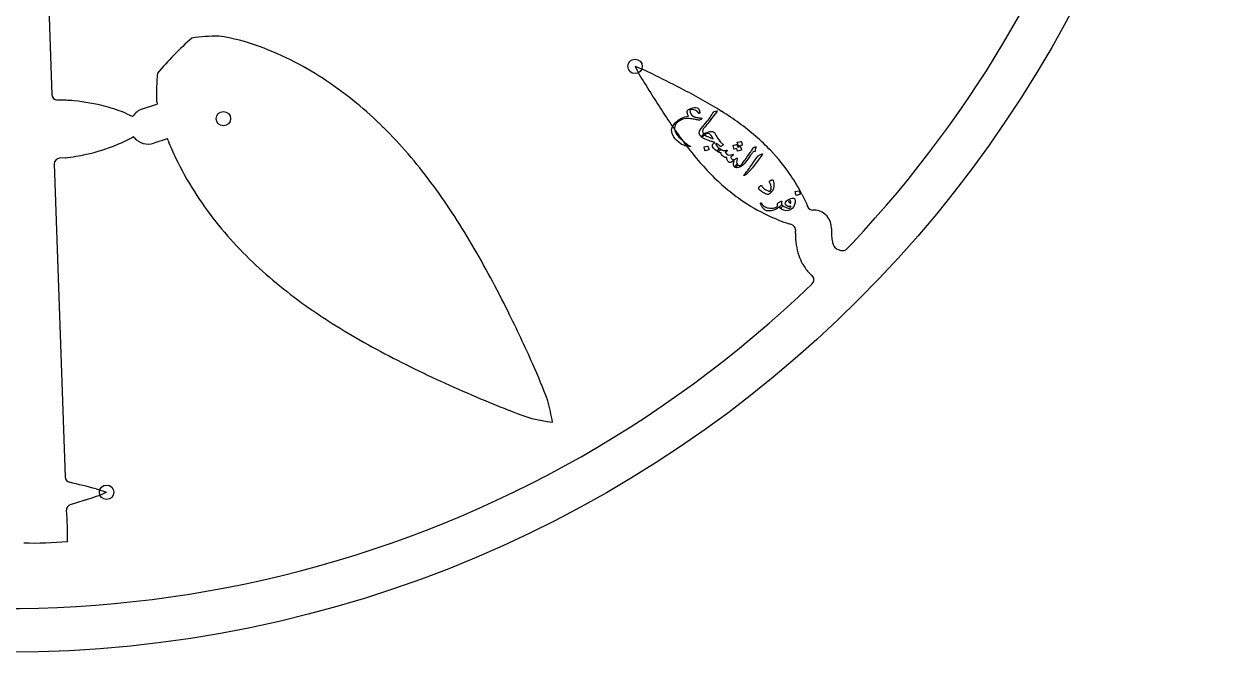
# Model space of a CAD drawing. Header units: millimetres. Extents: x -54 to 54, y -54 to 54.
# Drawn here: x 0.7 to 54, y -54 to -25.8 of the extents above; entities that cross this region are included whole.
import ezdxf

# ---------------------------------------------------------------- set-up
doc = ezdxf.new("R2010")
doc.units = ezdxf.units.MM
for name, color, linetype in [('CUT_INNER', 6, 'Continuous'), ('CUT_OUTER', 1, 'Continuous'), ('ENGRAVE', 7, 'Continuous'), ('TEXT', 5, 'Continuous')]:
    doc.layers.add(name, color=color, linetype=linetype)

msp = doc.modelspace()

# ---------------------------------------------------------------- linework, layer by layer
at = {"layer": 'CUT_INNER'}
for points in [[(1.798, -23.343), (1.995, -28.998)], [(8.267, -26.457), (8.272, -26.456)], [(9.485, -26.37), (9.489, -26.37)], [(6.736, -28.035), (6.739, -28.031)], [(6.686, -29.256), (6.686, -29.251)], [(6.059, -29.633), (6.657, -29.436), (6.723, -29.418)], [(5.357, -29.851), (5.623, -29.975), (5.628, -29.968)], [(5.697, -30.93), (5.655, -30.876)], [(7.205, -31.05), (7.177, -30.969), (7.163, -30.975), (6.564, -31.172)], [(2.599, -31.823), (2.333, -31.845)], [(2.103, -32.103), (2.594, -46.144)], [(35.639, -33.463), (35.853, -33.914), (35.857, -33.923), (35.892, -34.014)], [(35.162, -34.812), (35.073, -34.788)], [(36.967, -34.996), (36.967, -35.002)], [(24.448, -43.682), (24.444, -43.681)], [(3.979, -46.674), (4.445, -46.823), (4.45, -46.825)], [(3.523, -47.164), (3.059, -47.312), (2.821, -47.387)], [(2.694, -49.026), (2.689, -49.027)]]:
    msp.add_lwpolyline(points, dxfattribs=at)
for centre, radius, start, end in [((0, 0), 52.036, 316.7585, 62.143), ((18.556, -37.969), 15.44, 131.7892, 139.937), ((9.573, -36.168), 9.798, 90.5137, 97.6316), ((8.183, -35.207), 8.932, 69.5288, 81.5891), ((6.74, -39.336), 13.306, 62.4502, 69.9257), ((5.849, -41.076), 15.261, 56.219, 62.5065), ((15.245, -28.995), 8.563, 173.5624, 181.712), ((35.518, -24.094), 8.211, 206.287, 213.1741), ((25.25, -35.433), 8.232, 62.4498, 69.3284), ((1.681, -83.734), 61.974, 62.43505, 63.78532), ((5.124, -42.164), 16.568, 50.5469, 56.2275), ((87.821, 8.23), 69.694, 211.88835, 212.69104), ((2.245, -28.99), 0.25, 182, 269.2166), ((2.276, -36.435), 7.196, 84.3294, 90.2734), ((2.21, -37.69), 8.451, 74.9439, 84.7274), ((8.007, -29.034), 1.339, 189.5198, 196.6286), ((15.639, -57.008), 31.823, 60.7045, 62.4463), ((21.478, -46.608), 19.896, 57.9506, 60.7126), ((2.387, -37.06), 7.797, 67.6087, 74.9971), ((6.311, -30.402), 0.81, 108.1878, 147.5628), ((4.177, -43.313), 18.057, 45.3732, 50.5435), ((65.231, -6.313), 42.828, 212.6409, 213.9361), ((24.505, -41.773), 14.192, 54.1166, 57.9506), ((50.198, -16.435), 24.704, 213.922, 216.1542), ((26.283, -39.313), 11.156, 49.2697, 54.1081), ((2.971, -26.317), 5.29, 291.7012, 300.4842), ((2.691, -44.816), 20.171, 40.7373, 45.3679), ((27.35, -38.069), 9.518, 43.5928, 49.2524), ((1.738, -23.514), 8.352, 282.4129, 292.4489), ((6.311, -30.402), 0.81, 220.6878, 288.1878), ((15.485, -27.903), 8.858, 200.8141, 206.5096), ((43.651, -21.22), 16.595, 216.1502, 219.4412), ((2.353, -32.094), 0.25, 94.7834, 182), ((1.656, -23.142), 8.732, 276.1997, 282.4143), ((20.563, -25.596), 14.433, 205.7077, 212.4659), ((0.354, -46.826), 23.253, 36.6905, 40.7336), ((40.458, -23.846), 12.461, 219.4452, 223.7871), ((28.017, -37.439), 8.6, 34.1045, 43.6177), ((38.834, -25.399), 10.215, 223.8, 229.0685), ((-3.218, -49.487), 27.707, 33.2612, 36.6895), ((28.32, -37.234), 8.234, 27.2588, 34.1032), ((21.823, -24.802), 15.923, 212.4416, 218.4034), ((38.066, -26.28), 9.045, 229.0888, 235.0549), ((37.75, -26.73), 8.496, 235.0653, 244.792), ((36.125, -33.925), 0.25, 200.9008, 271.7081), ((-8.523, -52.969), 34.053, 30.4407, 33.2645), ((37.457, -27.361), 7.801, 244.7631, 252.203), ((36.167, -34.853), 0.679, 82.2972, 92.9376), ((36.157, -34.983), 0.81, 359.1292, 82.8305), ((22.864, -23.977), 17.25, 218.4028, 223.8327), ((35.096, -35.053), 0.25, 358.8956, 74.7242), ((38.265, -35.176), 2.922, 177.6939, 181.0066), ((39.834, -35.148), 2.871, 177.0827, 183.9744), ((39.01, -35.186), 3.666, 180.6463, 188.5197), ((38.53, -35.239), 1.563, 183.9698, 192.9408), ((37.826, -35.403), 0.84, 192.7843, 204.4765), ((15.83, -14.978), 30.244, 316.1921, 316.8853), ((24.128, -22.761), 19.005, 223.8378, 228.7493), ((-16.276, -57.532), 43.049, 28.1899, 30.4481), ((38.122, -35.319), 2.768, 188.506, 198.645), ((37.644, -35.477), 2.265, 198.7366, 208.6964), ((37.459, -35.57), 0.437, 204.3998, 218.9323), ((37.356, -35.649), 0.307, 219.5592, 241.6524), ((37.455, -35.47), 0.512, 241.4796, 253.4164), ((37.54, -35.203), 0.792, 253.0127, 263.9981), ((37.475, -35.741), 0.25, 265.91, 316.2305), ((37.41, -35.605), 1.998, 208.6939, 222.4413), ((25.809, -20.841), 21.556, 228.7541, 233.1009), ((-26.334, -62.934), 54.467, 26.393, 28.2), ((37.24, -35.763), 1.766, 222.3759, 229.6845), ((35.929, -37.295), 0.25, 313.7695, 47.8125), ((0, 0), 52.036, 253.4774, 313.9312), ((28.034, -17.876), 25.264, 233.1033, 236.8447), ((-30.375, -65.013), 59.011, 23.92178, 26.45681), ((30.952, -13.41), 30.598, 236.8443, 239.9689), ((34.77, -6.809), 38.223, 239.9661, 242.5003), ((39.561, 2.382), 48.588, 242.494, 244.5087), ((44.577, 12.885), 60.227, 244.5014, 247.80439), ((0.166, -51.602), 25.655, 20.2399, 24.2017), ((35.369, -9.637), 35.896, 247.8325, 249.2422), ((16.626, -44.909), 7.918, 8.9152, 16), ((25.1, -37.604), 6.113, 246.3403, 263.8387), ((2.844, -46.136), 0.25, 182, 256.6773), ((-7.631, -91.044), 45.864, 75.336, 76.8719), ((1.169, -39.288), 8.22, 286.6348, 293.5232), ((2.896, -47.625), 0.25, 107.3241, 182), ((-7.759, -48.69), 10.458, 358.1598, 5.7972), ((1.203, -34.411), 14.691, 268.166, 275.8082)]:
    msp.add_arc(centre, radius, start, end, dxfattribs=at)
at = {"layer": 'CUT_OUTER'}
msp.add_circle((0, 0), 54, dxfattribs=at)
at = {"layer": 'ENGRAVE'}
for centre in [(28.155, -27.73), (9.686, -30.073), (4.451, -46.825)]:
    msp.add_circle(centre, 0.324, dxfattribs=at)
at = {"layer": 'TEXT'}
for points in [[(30.948, -29.584), (30.975, -29.598), (30.998, -29.619), (31.017, -29.649), (31.033, -29.686), (31.039, -29.706), (31.044, -29.726), (31.048, -29.745), (31.051, -29.763), (31.052, -29.78), (31.053, -29.796), (31.053, -29.811), (31.051, -29.824), (31.048, -29.836), (31.042, -29.839), (31.033, -29.834), (31.021, -29.822), (30.945, -29.742), (30.853, -29.692), (30.747, -29.669), (30.625, -29.676), (30.619, -29.678), (30.616, -29.683), (30.613, -29.689), (30.613, -29.697), (30.629, -29.78), (30.66, -29.853), (30.707, -29.918), (30.77, -29.973), (30.783, -29.981), (30.802, -29.989), (30.827, -29.997), (30.858, -30.004), (30.917, -30.015), (30.969, -30.025), (31.015, -30.034), (31.053, -30.041), (31.084, -30.047), (31.109, -30.052), (31.126, -30.056), (31.137, -30.058), (31.15, -30.064), (31.152, -30.072), (31.145, -30.081), (31.128, -30.092), (31.078, -30.118), (31.04, -30.135), (31.011, -30.144), (30.994, -30.144), (30.954, -30.132), (30.91, -30.121), (30.863, -30.11), (30.812, -30.1), (30.758, -30.091), (30.7, -30.082), (30.639, -30.074), (30.574, -30.066), (30.431, -30.065), (30.297, -30.093), (30.171, -30.15), (30.053, -30.236), (29.999, -30.293), (29.96, -30.355), (29.934, -30.423), (29.922, -30.495), (29.941, -30.623), (30.012, -30.764), (30.135, -30.916), (30.311, -31.081), (30.341, -31.104), (30.372, -31.129), (30.407, -31.155), (30.445, -31.182), (30.485, -31.21), (30.528, -31.239), (30.573, -31.269), (30.622, -31.3), (30.629, -31.306), (30.634, -31.311), (30.636, -31.316), (30.636, -31.32), (30.616, -31.328), (30.57, -31.324), (30.498, -31.31), (30.398, -31.284), (30.34, -31.266), (30.291, -31.248), (30.251, -31.229), (30.221, -31.21), (30.119, -31.131), (30.032, -31.053), (29.958, -30.977), (29.899, -30.904), (29.813, -30.737), (29.792, -30.576), (29.836, -30.421), (29.945, -30.273), (30.09, -30.144), (30.24, -30.05), (30.394, -29.992), (30.553, -29.968), (30.524, -29.902), (30.504, -29.843), (30.494, -29.793), (30.493, -29.75), (30.496, -29.735), (30.501, -29.722), (30.509, -29.709), (30.519, -29.697), (30.553, -29.669), (30.587, -29.646), (30.623, -29.626), (30.66, -29.61), (30.741, -29.586), (30.816, -29.574), (30.885, -29.573), (30.948, -29.584)], [(31.815, -29.723), (31.822, -29.721), (31.827, -29.721), (31.83, -29.721), (31.832, -29.723), (31.834, -29.728), (31.832, -29.736), (31.826, -29.747), (31.817, -29.762), (31.736, -29.874), (31.66, -29.976), (31.589, -30.069), (31.523, -30.152), (31.465, -30.223), (31.413, -30.286), (31.368, -30.342), (31.328, -30.39), (31.295, -30.432), (31.267, -30.466), (31.245, -30.492), (31.23, -30.512), (31.191, -30.578), (31.181, -30.643), (31.199, -30.706), (31.245, -30.768), (31.257, -30.787), (31.258, -30.805), (31.249, -30.824), (31.229, -30.843), (31.193, -30.87), (31.166, -30.887), (31.146, -30.894), (31.134, -30.891), (31.064, -30.809), (31.034, -30.725), (31.044, -30.64), (31.093, -30.552), (31.122, -30.515), (31.152, -30.478), (31.181, -30.441), (31.211, -30.404), (31.241, -30.368), (31.272, -30.331), (31.302, -30.295), (31.333, -30.258), (31.391, -30.188), (31.443, -30.124), (31.487, -30.066), (31.524, -30.014), (31.559, -29.962), (31.595, -29.907), (31.633, -29.848), (31.673, -29.785), (31.68, -29.774), (31.689, -29.765), (31.698, -29.758), (31.708, -29.754)], [(31.443, -30.668), (31.501, -30.654), (31.551, -30.646), (31.595, -30.644), (31.631, -30.649), (31.661, -30.66), (31.688, -30.675), (31.71, -30.696), (31.728, -30.723), (31.797, -30.848), (31.861, -30.955), (31.921, -31.043), (31.976, -31.111), (32.107, -31.23), (32.112, -31.237), (32.113, -31.244), (32.108, -31.251), (32.099, -31.257), (31.994, -31.316), (31.986, -31.318), (31.978, -31.317), (31.969, -31.312), (31.959, -31.305), (31.936, -31.281), (31.913, -31.26), (31.89, -31.241), (31.868, -31.224), (31.847, -31.21), (31.827, -31.197), (31.808, -31.186), (31.79, -31.176), (31.783, -31.194), (31.779, -31.21), (31.778, -31.225), (31.782, -31.238), (31.808, -31.282), (31.849, -31.329), (31.904, -31.378), (31.973, -31.429), (31.988, -31.448), (31.982, -31.473), (31.956, -31.504), (31.91, -31.54), (31.895, -31.549), (31.883, -31.554), (31.872, -31.555), (31.862, -31.551), (31.749, -31.468), (31.671, -31.391), (31.63, -31.32), (31.625, -31.255), (31.634, -31.234), (31.654, -31.209), (31.687, -31.18), (31.73, -31.147), (31.72, -31.143), (31.707, -31.138), (31.691, -31.133), (31.672, -31.126), (31.651, -31.119), (31.627, -31.111), (31.6, -31.103), (31.57, -31.093), (31.512, -31.075), (31.46, -31.058), (31.413, -31.042), (31.372, -31.028), (31.3, -30.997), (31.237, -30.965), (31.181, -30.929), (31.134, -30.891), (31.149, -30.85), (31.174, -30.814), (31.207, -30.782), (31.249, -30.755), (31.29, -30.729), (31.336, -30.706), (31.387, -30.686), (31.443, -30.668)], [(31.656, -30.977), (31.613, -30.892), (31.571, -30.827), (31.529, -30.78), (31.489, -30.754), (31.447, -30.743), (31.398, -30.744), (31.342, -30.756), (31.279, -30.78), (31.28, -30.786), (31.284, -30.793), (31.289, -30.8), (31.296, -30.808), (31.36, -30.851), (31.442, -30.894), (31.54, -30.936), (31.656, -30.977)], [(31.409, -31.304), (31.412, -31.304), (31.416, -31.305), (31.419, -31.308), (31.422, -31.311), (31.439, -31.346), (31.452, -31.382), (31.462, -31.419), (31.467, -31.456), (31.467, -31.461), (31.465, -31.465), (31.463, -31.467), (31.459, -31.468), (31.301, -31.514), (31.296, -31.514), (31.293, -31.512), (31.29, -31.507), (31.288, -31.5), (31.287, -31.494), (31.285, -31.485), (31.281, -31.471), (31.277, -31.455), (31.272, -31.435), (31.265, -31.412), (31.257, -31.385), (31.247, -31.354), (31.247, -31.349), (31.247, -31.346), (31.249, -31.344), (31.252, -31.343)], [(32.235, -31.488), (32.246, -31.484), (32.256, -31.482), (32.265, -31.482), (32.273, -31.484), (32.279, -31.488), (32.283, -31.493), (32.285, -31.5), (32.286, -31.509), (32.283, -31.517), (32.277, -31.525), (32.268, -31.532), (32.256, -31.539), (32.249, -31.541), (32.242, -31.544), (32.234, -31.547), (32.227, -31.55), (32.22, -31.553), (32.212, -31.556), (32.204, -31.559), (32.196, -31.561), (32.254, -31.65), (32.326, -31.699), (32.41, -31.71), (32.506, -31.681), (32.517, -31.677), (32.527, -31.676), (32.535, -31.675), (32.542, -31.677), (32.549, -31.68), (32.553, -31.685), (32.556, -31.692), (32.556, -31.7), (32.555, -31.708), (32.55, -31.715), (32.543, -31.722), (32.533, -31.728), (32.508, -31.742), (32.488, -31.755), (32.473, -31.766), (32.464, -31.777), (32.455, -31.796), (32.454, -31.817), (32.461, -31.84), (32.476, -31.865), (32.496, -31.888), (32.517, -31.904), (32.538, -31.913), (32.559, -31.915), (32.585, -31.91), (32.617, -31.897), (32.657, -31.875), (32.703, -31.845), (32.709, -31.841), (32.715, -31.841), (32.722, -31.843), (32.729, -31.848), (32.735, -31.855), (32.739, -31.862), (32.74, -31.869), (32.738, -31.877), (32.714, -31.957), (32.708, -32.026), (32.718, -32.083), (32.747, -32.13), (32.752, -32.141), (32.752, -32.154), (32.746, -32.17), (32.736, -32.189), (32.723, -32.208), (32.709, -32.224), (32.695, -32.237), (32.681, -32.246), (32.666, -32.254), (32.654, -32.257), (32.644, -32.257), (32.636, -32.252), (32.591, -32.197), (32.57, -32.131), (32.571, -32.055), (32.594, -31.97), (32.596, -31.965), (32.595, -31.963), (32.593, -31.962), (32.588, -31.963), (32.54, -31.991), (32.499, -32.012), (32.466, -32.026), (32.439, -32.035), (32.416, -32.037), (32.395, -32.035), (32.375, -32.028), (32.358, -32.018), (32.315, -31.974), (32.287, -31.925), (32.275, -31.871), (32.277, -31.813), (32.224, -31.815), (32.175, -31.807), (32.13, -31.787), (32.09, -31.758), (32.057, -31.722), (32.035, -31.683), (32.023, -31.643), (32.022, -31.599), (31.974, -31.598), (31.931, -31.59), (31.893, -31.574), (31.861, -31.55), (31.854, -31.534), (31.861, -31.509), (31.88, -31.474), (31.912, -31.43), (31.925, -31.42), (31.939, -31.416), (31.955, -31.418), (31.972, -31.428), (32.042, -31.474), (32.109, -31.499), (32.174, -31.504), (32.235, -31.488)], [(32.866, -31.32), (32.869, -31.32), (32.872, -31.321), (32.876, -31.323), (32.879, -31.327), (32.888, -31.344), (32.896, -31.361), (32.903, -31.379), (32.909, -31.396), (32.915, -31.414), (32.919, -31.433), (32.923, -31.451), (32.925, -31.471), (32.925, -31.475), (32.923, -31.479), (32.92, -31.482), (32.916, -31.484), (32.756, -31.528), (32.753, -31.528), (32.751, -31.526), (32.748, -31.521), (32.747, -31.515), (32.745, -31.51), (32.744, -31.503), (32.741, -31.494), (32.738, -31.482), (32.734, -31.467), (32.729, -31.451), (32.723, -31.432), (32.717, -31.41), (32.6, -31.444), (32.596, -31.443), (32.593, -31.441), (32.59, -31.436), (32.589, -31.428), (32.587, -31.422), (32.585, -31.413), (32.582, -31.4), (32.578, -31.384), (32.572, -31.364), (32.565, -31.34), (32.557, -31.313), (32.548, -31.282), (32.547, -31.278), (32.548, -31.275), (32.55, -31.273), (32.554, -31.273), (32.709, -31.235), (32.713, -31.235), (32.716, -31.236), (32.719, -31.239), (32.723, -31.242), (32.729, -31.255), (32.735, -31.267), (32.741, -31.279), (32.746, -31.292), (32.751, -31.305), (32.755, -31.318), (32.759, -31.331), (32.762, -31.345)], [(33.471, -31.372), (33.5, -31.358), (33.523, -31.347), (33.54, -31.339), (33.551, -31.333), (33.558, -31.33), (33.565, -31.329), (33.571, -31.33), (33.576, -31.333), (33.58, -31.339), (33.582, -31.345), (33.581, -31.352), (33.578, -31.36), (33.563, -31.4), (33.553, -31.438), (33.547, -31.476), (33.547, -31.513), (33.546, -31.524), (33.541, -31.533), (33.531, -31.539), (33.517, -31.543), (33.449, -31.558), (33.434, -31.579), (33.419, -31.599), (33.404, -31.619), (33.39, -31.639), (33.376, -31.658), (33.363, -31.677), (33.35, -31.696), (33.337, -31.715), (33.217, -31.884), (33.12, -32.014), (33.046, -32.104), (32.995, -32.154), (32.883, -32.227), (32.785, -32.267), (32.702, -32.275), (32.634, -32.251), (32.633, -32.25), (32.632, -32.249), (32.63, -32.248), (32.629, -32.246), (32.628, -32.231), (32.639, -32.209), (32.661, -32.18), (32.695, -32.143), (32.709, -32.13), (32.722, -32.124), (32.734, -32.123), (32.745, -32.129), (32.786, -32.153), (32.826, -32.167), (32.866, -32.169), (32.904, -32.161), (32.929, -32.132), (32.957, -32.097), (32.986, -32.058), (33.019, -32.014), (33.054, -31.966), (33.092, -31.913), (33.132, -31.857), (33.174, -31.795), (33.216, -31.736), (33.254, -31.682), (33.288, -31.634), (33.316, -31.592), (33.341, -31.556), (33.362, -31.526), (33.378, -31.503), (33.391, -31.485), (33.447, -31.395), (33.454, -31.387), (33.46, -31.381), (33.466, -31.376), (33.471, -31.372)], [(32.9, -31.093), (32.904, -31.093), (32.907, -31.094), (32.91, -31.096), (32.914, -31.1), (32.922, -31.117), (32.93, -31.135), (32.938, -31.152), (32.944, -31.17), (32.949, -31.188), (32.953, -31.206), (32.957, -31.225), (32.96, -31.244), (32.959, -31.25), (32.958, -31.254), (32.955, -31.257), (32.951, -31.259), (32.792, -31.303), (32.788, -31.302), (32.785, -31.3), (32.782, -31.295), (32.781, -31.288), (32.78, -31.282), (32.777, -31.272), (32.774, -31.259), (32.77, -31.243), (32.764, -31.223), (32.757, -31.199), (32.749, -31.172), (32.74, -31.141), (32.739, -31.137), (32.74, -31.134), (32.741, -31.131), (32.745, -31.131)], [(33.821, -31.665), (33.857, -31.651), (33.875, -31.652), (33.876, -31.667), (33.86, -31.695), (33.589, -32.057), (33.422, -32.279), (33.278, -32.446), (33.157, -32.559), (33.058, -32.618), (33.048, -32.621), (33.041, -32.621), (33.037, -32.618), (33.036, -32.613), (33.037, -32.607), (33.04, -32.6), (33.045, -32.593), (33.052, -32.585), (33.105, -32.526), (33.159, -32.461), (33.214, -32.39), (33.269, -32.312), (33.283, -32.293), (33.322, -32.239), (33.386, -32.15), (33.474, -32.028), (33.668, -31.754), (33.679, -31.741), (33.691, -31.729), (33.703, -31.72), (33.715, -31.713)], [(34.195, -32.867), (34.215, -32.856), (34.234, -32.846), (34.251, -32.838), (34.266, -32.831), (34.28, -32.826), (34.292, -32.821), (34.303, -32.819), (34.312, -32.817), (34.324, -32.818), (34.333, -32.822), (34.34, -32.83), (34.346, -32.843), (34.378, -32.97), (34.383, -33.089), (34.362, -33.2), (34.314, -33.302), (34.297, -33.328), (34.279, -33.353), (34.26, -33.376), (34.24, -33.397), (34.22, -33.416), (34.2, -33.434), (34.178, -33.449), (34.157, -33.462), (34.143, -33.468), (34.129, -33.47), (34.114, -33.471), (34.098, -33.469), (34.051, -33.455), (34.005, -33.439), (33.96, -33.419), (33.916, -33.396), (33.873, -33.37), (33.831, -33.342), (33.791, -33.311), (33.751, -33.278), (33.712, -33.229), (33.707, -33.178), (33.737, -33.125), (33.8, -33.07), (33.809, -33.065), (33.817, -33.063), (33.825, -33.064), (33.833, -33.067), (33.837, -33.072), (33.84, -33.078), (33.843, -33.086), (33.844, -33.095), (33.853, -33.119), (33.871, -33.144), (33.898, -33.171), (33.935, -33.2), (34.02, -33.257), (34.092, -33.3), (34.152, -33.329), (34.199, -33.344), (34.202, -33.344), (34.206, -33.341), (34.211, -33.337), (34.216, -33.33), (34.252, -33.245), (34.258, -33.148), (34.237, -33.038), (34.187, -32.917), (34.181, -32.9), (34.18, -32.886), (34.185, -32.875), (34.195, -32.867)], [(35.496, -33.307), (35.499, -33.306), (35.502, -33.308), (35.506, -33.31), (35.509, -33.314), (35.526, -33.348), (35.539, -33.384), (35.548, -33.421), (35.554, -33.459), (35.554, -33.463), (35.552, -33.467), (35.549, -33.469), (35.545, -33.471), (35.388, -33.516), (35.383, -33.517), (35.379, -33.514), (35.377, -33.51), (35.375, -33.502), (35.374, -33.496), (35.371, -33.487), (35.368, -33.474), (35.364, -33.458), (35.358, -33.438), (35.352, -33.414), (35.344, -33.387), (35.334, -33.356), (35.333, -33.352), (35.334, -33.348), (35.336, -33.346), (35.339, -33.346)], [(34.569, -33.85), (34.709, -33.78), (34.722, -33.775), (34.73, -33.775), (34.735, -33.779), (34.735, -33.788), (34.729, -33.817), (34.725, -33.843), (34.723, -33.867), (34.724, -33.887), (34.728, -33.906), (34.735, -33.923), (34.745, -33.939), (34.758, -33.953), (34.769, -33.97), (34.769, -33.99), (34.758, -34.015), (34.737, -34.043), (34.711, -34.067), (34.687, -34.081), (34.666, -34.084), (34.647, -34.076), (34.636, -34.066), (34.625, -34.056), (34.613, -34.046), (34.602, -34.035), (34.6, -34.034), (34.597, -34.034), (34.593, -34.035), (34.588, -34.037), (34.522, -34.095), (34.448, -34.141), (34.364, -34.176), (34.272, -34.2), (34.182, -34.211), (34.106, -34.211), (34.044, -34.199), (33.995, -34.174), (33.956, -34.144), (33.922, -34.114), (33.894, -34.084), (33.871, -34.054), (33.861, -34.038), (33.85, -34.021), (33.84, -34.002), (33.829, -33.981), (33.818, -33.959), (33.807, -33.935), (33.796, -33.91), (33.785, -33.883), (33.783, -33.876), (33.781, -33.87), (33.781, -33.865), (33.783, -33.861), (33.786, -33.855), (33.789, -33.852), (33.793, -33.85), (33.797, -33.851), (33.801, -33.852), (33.805, -33.854), (33.809, -33.857), (33.812, -33.862), (33.847, -33.909), (33.883, -33.95), (33.921, -33.984), (33.96, -34.011), (34.002, -34.033), (34.047, -34.051), (34.094, -34.065), (34.142, -34.076), (34.193, -34.083), (34.246, -34.086), (34.301, -34.086), (34.359, -34.082), (34.406, -34.074), (34.449, -34.063), (34.487, -34.047), (34.52, -34.027), (34.535, -34.006), (34.544, -33.975), (34.549, -33.934), (34.548, -33.884), (34.549, -33.874), (34.553, -33.865), (34.559, -33.857), (34.569, -33.85)], [(35.307, -33.659), (35.316, -33.669), (35.322, -33.683), (35.328, -33.7), (35.331, -33.721), (35.333, -33.826), (35.312, -33.923), (35.269, -34.013), (35.203, -34.095), (35.161, -34.132), (35.12, -34.161), (35.079, -34.181), (35.037, -34.193), (34.931, -34.2), (34.83, -34.182), (34.735, -34.141), (34.646, -34.074), (34.639, -34.065), (34.638, -34.053), (34.641, -34.038), (34.648, -34.02), (34.654, -34.011), (34.659, -34.002), (34.666, -33.993), (34.673, -33.985), (34.681, -33.978), (34.689, -33.971), (34.696, -33.964), (34.704, -33.958), (34.719, -33.95), (34.732, -33.946), (34.745, -33.946), (34.757, -33.952), (34.847, -34.014), (34.934, -34.056), (35.019, -34.081), (35.102, -34.086), (35.117, -34.065), (35.128, -34.047), (35.135, -34.032), (35.138, -34.022), (35.139, -34.011), (35.139, -34.003), (35.136, -33.998), (35.133, -33.995), (35.129, -33.993), (35.126, -33.993), (35.123, -33.993), (35.121, -33.994), (35.083, -34.009), (35.048, -34.015), (35.016, -34.012), (34.986, -34.001), (34.916, -33.947), (34.888, -33.889), (34.9, -33.827), (34.953, -33.76), (34.991, -33.729), (35.036, -33.701), (35.088, -33.677), (35.146, -33.657), (35.2, -33.643), (35.245, -33.639), (35.281, -33.644), (35.307, -33.659)], [(35.129, -33.766), (35.112, -33.757), (35.092, -33.758), (35.07, -33.767), (35.044, -33.785), (35.041, -33.789), (35.039, -33.792), (35.038, -33.794), (35.038, -33.795), (35.049, -33.811), (35.061, -33.825), (35.075, -33.838), (35.09, -33.85), (35.105, -33.858), (35.119, -33.864), (35.132, -33.866), (35.143, -33.865), (35.148, -33.83), (35.147, -33.801), (35.141, -33.78), (35.129, -33.766)]]:
    msp.add_lwpolyline(points, close=True, dxfattribs=at)

doc.saveas('drawing.dxf')
